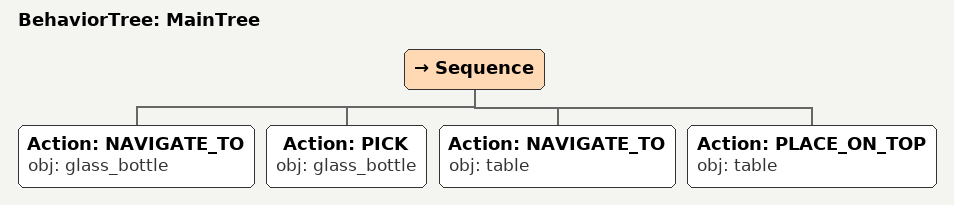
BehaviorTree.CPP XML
<root main_tree_to_execute="MainTree">
  <BehaviorTree ID="MainTree">
    <Sequence>
      <!-- Navigate to glass_bottle -->
      <Action ID="NAVIGATE_TO" obj="glass_bottle" />
      <!-- Pick glass_bottle -->
      <Action ID="PICK" obj="glass_bottle" />
      <!-- Navigate to table -->
      <Action ID="NAVIGATE_TO" obj="table" />
      <!-- Place on table (place glass bottle on the right side of the table near the robot) -->
      <Action ID="PLACE_ON_TOP" obj="table" />
    </Sequence>
  </BehaviorTree>
</root>
